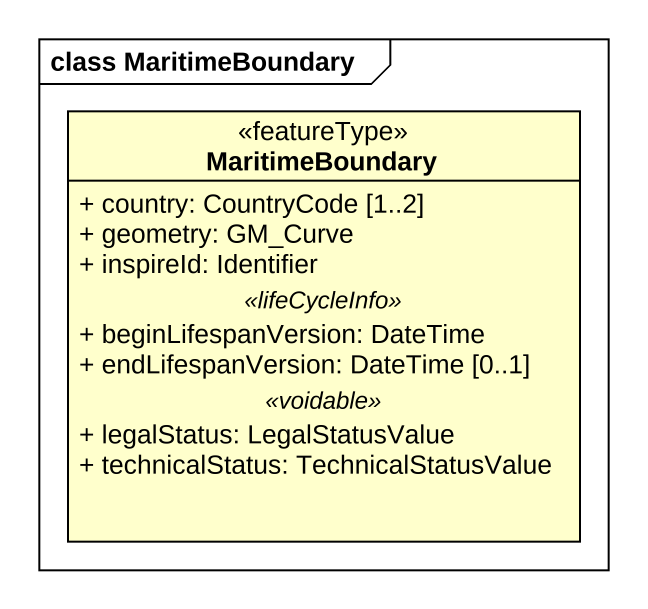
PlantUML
@startuml
mainframe class MaritimeBoundary
hide circle
hide empty members
skinparam classAttributeIconSize 0
class MaritimeBoundary <<featureType>> {
  + country: CountryCode [1..2]
  + geometry: GM_Curve
  + inspireId: Identifier
  .. <<lifeCycleInfo>> ..
  + beginLifespanVersion: DateTime
  + endLifespanVersion: DateTime [0..1]
  .. <<voidable>> ..
  + legalStatus: LegalStatusValue
  + technicalStatus: TechnicalStatusValue
}
@enduml
